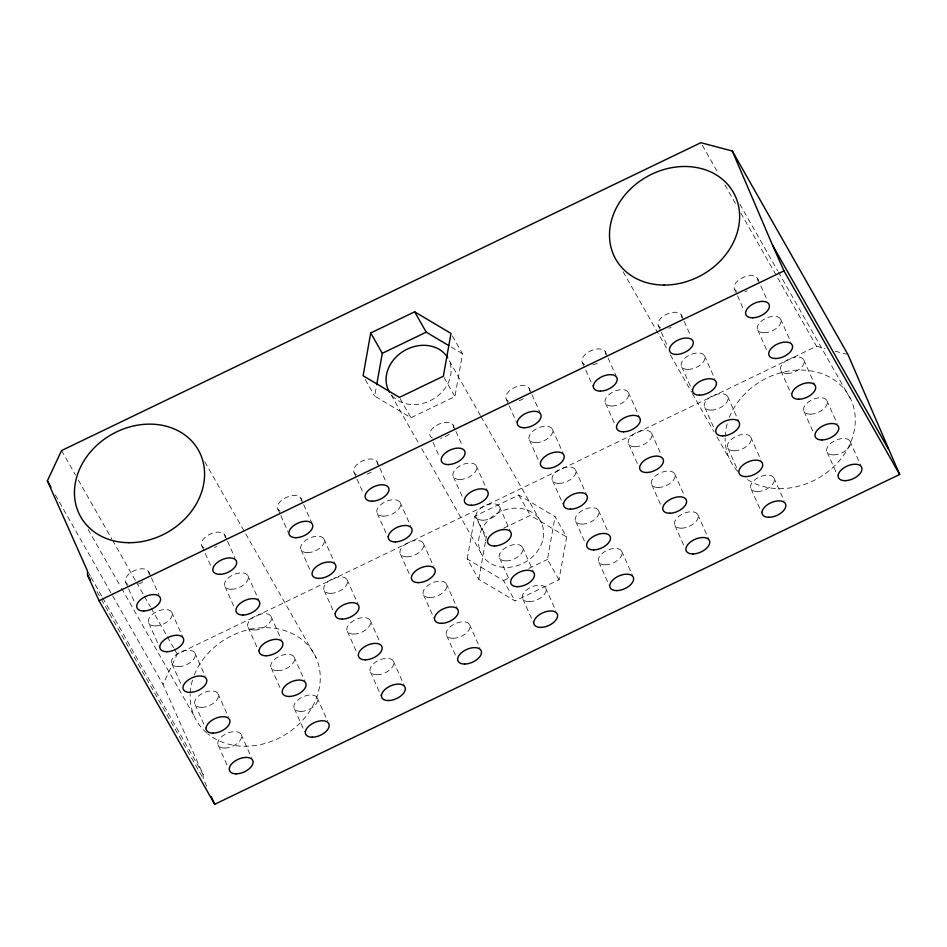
<?xml version="1.0" encoding="UTF-8"?>
<svg xmlns="http://www.w3.org/2000/svg" width="947" height="947" viewBox="0 0 947 947"><rect width="100%" height="100%" fill="white"/><g stroke="black" fill="none" stroke-linecap="round" stroke-linejoin="round"><path stroke-width="0.71" stroke-dasharray="4.74 3.55" d="M452.429 335.984L462.55 353.787L454.915 396.58L410.974 417.734L374.669 396.106L376.444 386.127M467.191 558.967L474.826 516.174L518.767 495.021L555.072 516.648L566.649 536.996L559.014 579.789L515.073 600.943L478.768 579.315L467.191 558.967L503.508 580.594L515.073 600.943M478.768 579.315L485.373 542.24M485.633 540.808L486.391 536.535L474.826 516.174M559.014 579.789L547.449 559.428L555.072 516.648M206.647 786.27L203.214 778.541L203.167 774.61L163.014 684.432L177.243 654.105L816.539 346.271L825.121 348.532M503.697 528.201L530.332 515.369L566.649 536.996M503.508 580.594L508.835 578.025M528.805 568.413L547.449 559.428M835.124 351.183L846.547 354.214M451.281 347.076L462.55 353.787M739.808 204.138L777.641 270.712M778.363 271.99L851.104 400.025M702.343 145.258L718.335 173.431M724.893 184.949L736.529 205.428M740.885 213.111L816.539 346.271M623.126 271.742L667.505 349.834M670.417 354.959L691.511 392.082M692.233 393.372L714.062 431.773M716.974 436.898L729.332 458.656M480.378 415.425L449.056 360.286A33.82 28.161 -29.6 0 1 433.004 399.161A33.82 28.161 -29.6 0 1 390.993 394.354M481.112 416.716L541.577 523.146A33.82 28.161 -29.6 0 1 505.852 567.442A33.82 28.161 -29.6 0 1 485.977 522.815A33.82 28.161 -29.6 0 1 541.577 523.146M518.767 495.021L530.332 515.369M444.072 377.498L454.915 396.58M400.131 398.651L410.974 417.734M391.075 394.745L418.763 443.468M421.675 448.594L480.697 552.468M365.27 379.569L374.669 396.106M204.777 461.781L316.073 657.656M61.579 450.547L75.405 474.873M78.305 479.987L111.77 538.879M112.504 540.157L135.776 581.127M136.498 582.417L143.778 595.213M144.5 596.492L150.324 606.743M151.047 608.021L173.597 647.712M174.331 648.991L177.243 654.105M88.095 529.373L120.825 586.986M121.559 588.265L194.301 716.299M55.352 494.95L163.014 684.432M88.225 572.319L90.415 576.167M91.137 577.445L102.051 596.646M102.773 597.924L203.167 774.61M97.008 591.615L100.642 598.019M101.365 599.297L203.214 778.541M849.98 441.172L860.87 465.652M826.838 400.463L837.172 423.652M803.707 359.742L814.609 384.222M780.577 319.032L790.899 342.222M757.446 278.323L766.62 298.932M827.145 452.169L837.468 475.358M804.015 411.46L813.189 432.069M780.873 370.739L791.207 393.928M757.742 330.03L766.928 350.639M734.612 289.32L736.908 294.47M737.476 295.76L743.786 309.929M773.865 477.821L784.187 501.01M750.734 437.112L761.057 460.301M727.604 396.391L738.506 420.87M704.473 355.681L714.796 378.871M681.343 314.972L683.627 320.122M684.208 321.412L690.517 335.581M751.03 488.818L761.933 513.298M727.9 448.097L738.222 471.286M704.769 407.388L713.943 427.997M681.639 366.678L691.961 389.868M658.508 325.957L660.805 331.119M661.373 332.409L667.682 346.578M697.761 514.47L708.652 538.95M674.631 473.76L683.805 494.37M651.5 433.039L661.243 454.939M628.358 392.33L639.261 416.81M605.228 351.621L607.524 356.77M608.092 358.061L616.13 376.089M674.927 525.467L684.101 546.076M651.796 484.746L660.97 505.367M628.666 444.036L637.84 464.646M605.535 403.327L614.71 423.936M582.393 362.606L593.296 387.086M621.646 551.118L632.549 575.598M598.516 510.409L607.702 531.018M575.385 469.688L586.288 494.168M552.255 428.979L563.157 453.459M529.124 388.27L531.421 393.419M531.989 394.71L540.027 412.738M598.824 562.116L609.146 585.305M575.681 521.395L584.867 542.015M552.551 480.685L562.885 503.875M529.42 439.976L538.594 460.585M506.29 399.255L508.586 404.416M509.155 405.695L516.612 422.445M545.638 587.921L555.96 611.111M522.495 547.212L533.398 571.68M499.365 506.491L510.267 530.971M476.234 465.782L487.137 490.262M453.104 425.073L455.4 430.222M455.969 431.512L462.278 445.682M522.803 598.918L533.694 623.386M499.673 558.197L508.847 578.818M476.53 517.488L485.716 538.097M453.4 476.779L462.586 497.388M433.134 442.498L439.444 456.679M469.523 624.57L479.845 647.76M446.392 583.849L457.294 608.329M423.262 543.14L433.584 566.33M400.131 502.431L410.453 525.621M377.001 461.71L379.285 466.871M379.865 468.161L386.175 482.331M446.688 635.567L455.874 656.176M423.558 594.846L434.46 619.326M400.427 554.137L409.601 574.746M377.297 513.428L387.619 536.618M354.166 472.707L356.463 477.868M357.031 479.146L363.34 493.328M393.325 661.065L404.227 685.533M370.194 620.344L379.368 640.965M347.064 579.635L357.966 604.115M323.933 538.926L334.836 563.394M300.803 498.205L303.099 503.366M303.667 504.644L311.693 522.685M370.502 672.05L381.392 696.53M347.36 631.341L356.546 651.95M324.229 590.632L334.551 613.822M301.099 549.911L310.273 570.532M277.968 509.202L280.265 514.351M280.833 515.642L288.29 532.392M317.221 697.714L327.544 720.904M294.091 656.993L304.981 681.473M270.96 616.284L281.283 639.474M247.83 575.575L258.72 600.043M224.688 534.854L226.984 540.015M227.564 541.293L235.022 558.043M294.387 708.699L304.709 731.889M271.256 667.99L280.43 688.599M248.126 627.281L259.028 651.761M224.995 586.56L234.169 607.181M201.865 545.851L211.039 566.46M241.118 734.363L251.44 757.553M217.976 693.642L228.31 716.832M194.845 652.933L205.179 676.122M171.715 612.212L182.617 636.692M148.584 571.503L150.881 576.652M151.449 577.942L158.907 594.692M218.284 745.348L227.458 765.969M195.153 704.639L206.044 729.119M172.023 663.93L181.197 684.539M148.88 623.209L159.783 647.689M125.75 582.5L128.046 587.649M128.626 588.939L134.936 603.109M729.32 417.402A67.651 56.323 -29.6 0 1 821.191 373.426A67.651 56.323 -29.6 0 1 842.7 456.49A67.651 56.323 -29.6 0 1 744.981 477.88M737.654 471.346A67.651 56.323 -29.6 0 1 725.153 438.141M725.189 436.709A67.651 56.323 -29.6 0 1 727.556 422.528M194.277 675.033A67.651 56.323 -29.6 0 1 287.083 631.4A67.651 56.323 -29.6 0 1 306.39 715.825A67.651 56.323 -29.6 0 1 207.713 733.783M206.635 732.883A67.651 56.323 -29.6 0 1 190.158 694.34M190.229 692.908A67.651 56.323 -29.6 0 1 192.513 680.159M127.952 584.417A12.678 6.996 -24 0 1 133.705 570.899A12.678 6.996 -24 0 1 149.046 574.261M142.796 581.92A12.678 6.996 -24 0 1 138.345 584.062M280.17 511.12A12.678 6.996 -24 0 1 285.911 497.601A12.678 6.996 -24 0 1 301.264 500.963M356.356 474.625A12.678 6.996 -24 0 1 362.109 461.106A12.678 6.996 -24 0 1 377.451 464.468M371.212 472.127A12.678 6.996 -24 0 1 364.417 474.956M736.813 291.238A12.678 6.996 -24 0 1 742.555 277.708A12.678 6.996 -24 0 1 757.908 281.081M747.207 290.883A12.678 6.996 -24 0 1 744.863 291.558M584.595 364.524A12.678 6.996 -24 0 1 590.348 351.006A12.678 6.996 -24 0 1 605.689 354.367M597.285 363.222A12.678 6.996 -24 0 1 592.656 364.855M204.055 547.768A12.678 6.996 -24 0 1 209.808 534.25A12.678 6.996 -24 0 1 225.149 537.612M216.745 546.466A12.678 6.996 -24 0 1 214.448 547.413M432.471 437.976A12.678 6.996 -24 0 1 438.212 424.457A12.678 6.996 -24 0 1 453.566 427.819M449.257 434.105A12.678 6.996 -24 0 1 440.521 438.307M660.698 327.887A12.678 6.996 -24 0 1 666.451 314.357A12.678 6.996 -24 0 1 681.793 317.719M671.103 327.532A12.678 6.996 -24 0 1 668.76 328.207M508.492 401.173A12.678 6.996 -24 0 1 514.233 387.654A12.678 6.996 -24 0 1 529.586 391.016M523.336 398.675A12.678 6.996 -24 0 1 518.885 400.818M406.926 556.86A12.678 6.996 -24 0 0 423.723 544.442A12.678 6.996 -24 0 0 404.89 544.62A12.678 6.996 -24 0 0 406.926 556.86M483.029 520.211A12.678 6.996 -24 0 0 499.827 507.793A12.678 6.996 -24 0 0 480.993 507.971A12.678 6.996 -24 0 0 483.029 520.211M529.302 601.629A12.678 6.996 -24 0 0 546.088 589.212A12.678 6.996 -24 0 0 527.266 589.401A12.678 6.996 -24 0 0 529.302 601.629M506.16 560.92A12.678 6.996 -24 0 0 522.957 548.502A12.678 6.996 -24 0 0 504.124 548.692A12.678 6.996 -24 0 0 506.16 560.92M459.899 479.49A12.678 6.996 -24 0 0 476.696 467.072A12.678 6.996 -24 0 0 457.863 467.262A12.678 6.996 -24 0 0 459.899 479.49M376.989 674.773A12.678 6.996 -24 0 0 393.786 662.355A12.678 6.996 -24 0 0 374.953 662.545A12.678 6.996 -24 0 0 376.989 674.773M658.295 487.468A12.678 6.996 -24 0 0 675.081 475.051A12.678 6.996 -24 0 0 656.259 475.24A12.678 6.996 -24 0 0 658.295 487.468M201.652 707.362A12.678 6.996 -24 0 0 218.437 694.944A12.678 6.996 -24 0 0 199.616 695.122A12.678 6.996 -24 0 0 201.652 707.362M155.379 625.931A12.678 6.996 -24 0 0 172.176 613.514A12.678 6.996 -24 0 0 153.343 613.703A12.678 6.996 -24 0 0 155.379 625.931M178.51 666.641A12.678 6.996 -24 0 0 195.307 654.223A12.678 6.996 -24 0 0 176.473 654.413A12.678 6.996 -24 0 0 178.51 666.641M300.886 711.422A12.678 6.996 -24 0 0 317.683 699.004A12.678 6.996 -24 0 0 298.85 699.194A12.678 6.996 -24 0 0 300.886 711.422M231.494 589.283A12.678 6.996 -24 0 0 248.28 576.865A12.678 6.996 -24 0 0 229.458 577.054A12.678 6.996 -24 0 0 231.494 589.283M787.371 373.461A12.678 6.996 -24 0 0 804.169 361.044A12.678 6.996 -24 0 0 785.335 361.233A12.678 6.996 -24 0 0 787.371 373.461M734.399 450.819A12.678 6.996 -24 0 0 751.196 438.402A12.678 6.996 -24 0 0 732.362 438.591A12.678 6.996 -24 0 0 734.399 450.819M711.268 410.11A12.678 6.996 -24 0 0 728.065 397.693A12.678 6.996 -24 0 0 709.232 397.87A12.678 6.996 -24 0 0 711.268 410.11M833.644 454.891A12.678 6.996 -24 0 0 850.43 442.474A12.678 6.996 -24 0 0 831.608 442.651A12.678 6.996 -24 0 0 833.644 454.891M254.625 629.992A12.678 6.996 -24 0 0 271.41 617.574A12.678 6.996 -24 0 0 252.589 617.764A12.678 6.996 -24 0 0 254.625 629.992M277.755 670.713A12.678 6.996 -24 0 0 294.553 658.295A12.678 6.996 -24 0 0 275.719 658.473A12.678 6.996 -24 0 0 277.755 670.713M307.597 552.634A12.678 6.996 -24 0 0 324.395 540.216A12.678 6.996 -24 0 0 305.561 540.406A12.678 6.996 -24 0 0 307.597 552.634M330.728 593.343A12.678 6.996 -24 0 0 347.525 580.937A12.678 6.996 -24 0 0 328.692 581.115A12.678 6.996 -24 0 0 330.728 593.343M353.858 634.064A12.678 6.996 -24 0 0 370.656 621.646A12.678 6.996 -24 0 0 351.822 621.824A12.678 6.996 -24 0 0 353.858 634.064M810.502 414.17A12.678 6.996 -24 0 0 827.299 401.753A12.678 6.996 -24 0 0 808.466 401.942A12.678 6.996 -24 0 0 810.502 414.17M764.241 332.752A12.678 6.996 -24 0 0 781.038 320.335A12.678 6.996 -24 0 0 762.205 320.512A12.678 6.996 -24 0 0 764.241 332.752M635.165 446.759A12.678 6.996 -24 0 0 651.95 434.342A12.678 6.996 -24 0 0 633.129 434.519A12.678 6.996 -24 0 0 635.165 446.759M559.05 483.408A12.678 6.996 -24 0 0 575.847 470.99A12.678 6.996 -24 0 0 557.014 471.168A12.678 6.996 -24 0 0 559.05 483.408M383.795 516.139A12.678 6.996 -24 0 0 400.581 503.721A12.678 6.996 -24 0 0 381.759 503.911A12.678 6.996 -24 0 0 383.795 516.139M681.426 528.177A12.678 6.996 -24 0 0 698.211 515.772A12.678 6.996 -24 0 0 679.39 515.949A12.678 6.996 -24 0 0 681.426 528.177M612.022 406.038A12.678 6.996 -24 0 0 628.82 393.632A12.678 6.996 -24 0 0 609.986 393.81A12.678 6.996 -24 0 0 612.022 406.038M605.322 564.826A12.678 6.996 -24 0 0 622.108 552.409A12.678 6.996 -24 0 0 603.275 552.598A12.678 6.996 -24 0 0 605.322 564.826M582.18 524.117A12.678 6.996 -24 0 0 598.978 511.7A12.678 6.996 -24 0 0 580.144 511.889A12.678 6.996 -24 0 0 582.18 524.117M535.919 442.687A12.678 6.996 -24 0 0 552.717 430.269A12.678 6.996 -24 0 0 533.883 430.459A12.678 6.996 -24 0 0 535.919 442.687M224.782 748.071A12.678 6.996 -24 0 0 241.568 735.653A12.678 6.996 -24 0 0 222.746 735.843A12.678 6.996 -24 0 0 224.782 748.071M430.056 597.569A12.678 6.996 -24 0 0 446.854 585.151A12.678 6.996 -24 0 0 428.02 585.341A12.678 6.996 -24 0 0 430.056 597.569M453.187 638.278A12.678 6.996 -24 0 0 469.984 625.86A12.678 6.996 -24 0 0 451.151 626.05A12.678 6.996 -24 0 0 453.187 638.278M757.529 491.54A12.678 6.996 -24 0 0 774.326 479.123A12.678 6.996 -24 0 0 755.493 479.3A12.678 6.996 -24 0 0 757.529 491.54M688.138 369.389A12.678 6.996 -24 0 0 704.923 356.983A12.678 6.996 -24 0 0 686.102 357.161A12.678 6.996 -24 0 0 688.138 369.389"/><path stroke-width="1.42" d="M370.727 332.965L363.103 375.758L399.409 397.385L443.35 376.219L450.985 333.439L414.668 311.812L370.727 332.965L382.292 353.326L376.705 384.695M47.35 480.863L61.579 450.547L700.887 142.701L732.315 151.035L847.979 354.592L899.65 474.471L214.685 804.299L99.021 600.729L87.55 574.971L87.503 571.041L47.35 480.863L50.984 487.267M382.292 353.326L426.233 332.16L448.771 345.584M99.021 600.729L783.986 270.901L899.65 474.471M732.315 151.035L772.515 245.131L888.179 448.7M414.668 311.812L426.233 332.16M87.55 574.971L90.462 580.085M772.515 245.131L783.986 270.901M211.24 796.569L214.685 804.299M389.442 392.07A33.82 28.161 -29.6 0 1 404.203 350.745A33.82 28.161 -29.6 0 1 447.777 357.836M128.946 542.702A67.651 56.323 -29.6 0 0 200.409 454.098A67.651 56.323 -29.6 0 0 89.207 453.447A67.651 56.323 -29.6 0 0 128.946 542.702M663.989 285.059A67.651 56.323 -29.6 0 0 735.452 196.455A67.651 56.323 -29.6 0 0 624.251 195.804A67.651 56.323 -29.6 0 0 663.989 285.059M845.115 480.65A12.678 6.996 -24 0 0 861.9 468.232A12.678 6.996 -24 0 0 843.079 468.422A12.678 6.996 -24 0 0 845.115 480.65M821.984 439.941A12.678 6.996 -24 0 0 838.77 427.523A12.678 6.996 -24 0 0 819.948 427.713A12.678 6.996 -24 0 0 821.984 439.941M798.842 399.232A12.678 6.996 -24 0 0 815.639 386.814A12.678 6.996 -24 0 0 796.806 386.992A12.678 6.996 -24 0 0 798.842 399.232M775.711 358.511A12.678 6.996 -24 0 0 792.509 346.093A12.678 6.996 -24 0 0 773.675 346.282A12.678 6.996 -24 0 0 775.711 358.511M752.581 317.801A12.678 6.996 -24 0 0 769.378 305.384A12.678 6.996 -24 0 0 750.545 305.573A12.678 6.996 -24 0 0 752.581 317.801M676.478 354.45A12.678 6.996 -24 0 0 693.263 342.033A12.678 6.996 -24 0 0 674.442 342.21A12.678 6.996 -24 0 0 676.478 354.45M699.608 395.159A12.678 6.996 -24 0 0 716.394 382.742A12.678 6.996 -24 0 0 697.572 382.931A12.678 6.996 -24 0 0 699.608 395.159M722.739 435.869A12.678 6.996 -24 0 0 739.536 423.463A12.678 6.996 -24 0 0 720.703 423.64A12.678 6.996 -24 0 0 722.739 435.869M745.869 476.59A12.678 6.996 -24 0 0 762.666 464.172A12.678 6.996 -24 0 0 743.833 464.35A12.678 6.996 -24 0 0 745.869 476.59M769 517.299A12.678 6.996 -24 0 0 785.797 504.881A12.678 6.996 -24 0 0 766.963 505.071A12.678 6.996 -24 0 0 769 517.299M219.834 574.332A12.678 6.996 -24 0 0 236.62 561.914A12.678 6.996 -24 0 0 217.798 562.104A12.678 6.996 -24 0 0 219.834 574.332M289.226 696.471A12.678 6.996 -24 0 0 306.023 684.054A12.678 6.996 -24 0 0 287.19 684.243A12.678 6.996 -24 0 0 289.226 696.471M242.965 615.053A12.678 6.996 -24 0 0 259.75 602.635A12.678 6.996 -24 0 0 240.929 602.813A12.678 6.996 -24 0 0 242.965 615.053M388.471 700.543A12.678 6.996 -24 0 0 405.257 688.126A12.678 6.996 -24 0 0 386.423 688.303A12.678 6.996 -24 0 0 388.471 700.543M266.095 655.762A12.678 6.996 -24 0 0 282.881 643.344A12.678 6.996 -24 0 0 264.059 643.534A12.678 6.996 -24 0 0 266.095 655.762M319.068 578.404A12.678 6.996 -24 0 0 335.865 565.986A12.678 6.996 -24 0 0 317.032 566.164A12.678 6.996 -24 0 0 319.068 578.404M365.329 659.822A12.678 6.996 -24 0 0 382.126 647.417A12.678 6.996 -24 0 0 363.293 647.594A12.678 6.996 -24 0 0 365.329 659.822M312.356 737.192A12.678 6.996 -24 0 0 329.154 724.775A12.678 6.996 -24 0 0 310.32 724.952A12.678 6.996 -24 0 0 312.356 737.192M295.938 537.683A12.678 6.996 -24 0 0 312.735 525.277A12.678 6.996 -24 0 0 293.901 525.455A12.678 6.996 -24 0 0 295.938 537.683M342.198 619.113A12.678 6.996 -24 0 0 358.996 606.696A12.678 6.996 -24 0 0 340.162 606.885A12.678 6.996 -24 0 0 342.198 619.113M166.85 651.702A12.678 6.996 -24 0 0 183.647 639.284A12.678 6.996 -24 0 0 164.814 639.462A12.678 6.996 -24 0 0 166.85 651.702M143.719 610.981A12.678 6.996 -24 0 0 160.517 598.563A12.678 6.996 -24 0 0 141.683 598.753A12.678 6.996 -24 0 0 143.719 610.981M213.122 733.12A12.678 6.996 -24 0 0 229.908 720.703A12.678 6.996 -24 0 0 211.086 720.892A12.678 6.996 -24 0 0 213.122 733.12M236.253 773.841A12.678 6.996 -24 0 0 253.038 761.424A12.678 6.996 -24 0 0 234.217 761.601A12.678 6.996 -24 0 0 236.253 773.841M189.992 692.411A12.678 6.996 -24 0 0 206.777 679.993A12.678 6.996 -24 0 0 187.944 680.183A12.678 6.996 -24 0 0 189.992 692.411M494.5 545.969A12.678 6.996 -24 0 0 511.297 533.552A12.678 6.996 -24 0 0 492.464 533.741A12.678 6.996 -24 0 0 494.5 545.969M540.773 627.399A12.678 6.996 -24 0 0 557.558 614.982A12.678 6.996 -24 0 0 538.736 615.171A12.678 6.996 -24 0 0 540.773 627.399M418.396 582.618A12.678 6.996 -24 0 0 435.194 570.201A12.678 6.996 -24 0 0 416.36 570.39A12.678 6.996 -24 0 0 418.396 582.618M395.266 541.909A12.678 6.996 -24 0 0 412.052 529.491A12.678 6.996 -24 0 0 393.23 529.681A12.678 6.996 -24 0 0 395.266 541.909M372.135 501.2A12.678 6.996 -24 0 0 388.921 488.782A12.678 6.996 -24 0 0 370.099 488.96A12.678 6.996 -24 0 0 372.135 501.2M441.527 623.339A12.678 6.996 -24 0 0 458.324 610.922A12.678 6.996 -24 0 0 439.491 611.099A12.678 6.996 -24 0 0 441.527 623.339M471.369 505.26A12.678 6.996 -24 0 0 488.167 492.842A12.678 6.996 -24 0 0 469.333 493.032A12.678 6.996 -24 0 0 471.369 505.26M448.239 464.551A12.678 6.996 -24 0 0 465.036 452.133A12.678 6.996 -24 0 0 446.203 452.311A12.678 6.996 -24 0 0 448.239 464.551M517.642 586.69A12.678 6.996 -24 0 0 534.428 574.273A12.678 6.996 -24 0 0 515.606 574.45A12.678 6.996 -24 0 0 517.642 586.69M464.657 664.048A12.678 6.996 -24 0 0 481.455 651.631A12.678 6.996 -24 0 0 462.621 651.82A12.678 6.996 -24 0 0 464.657 664.048M646.635 472.517A12.678 6.996 -24 0 0 663.421 460.112A12.678 6.996 -24 0 0 644.599 460.289A12.678 6.996 -24 0 0 646.635 472.517M623.505 431.808A12.678 6.996 -24 0 0 640.29 419.391A12.678 6.996 -24 0 0 621.469 419.58A12.678 6.996 -24 0 0 623.505 431.808M669.766 513.238A12.678 6.996 -24 0 0 686.551 500.821A12.678 6.996 -24 0 0 667.73 500.999A12.678 6.996 -24 0 0 669.766 513.238M600.362 391.099A12.678 6.996 -24 0 0 617.16 378.682A12.678 6.996 -24 0 0 598.326 378.859A12.678 6.996 -24 0 0 600.362 391.099M616.793 590.597A12.678 6.996 -24 0 0 633.579 578.179A12.678 6.996 -24 0 0 614.757 578.368A12.678 6.996 -24 0 0 616.793 590.597M593.662 549.887A12.678 6.996 -24 0 0 610.448 537.47A12.678 6.996 -24 0 0 591.615 537.647A12.678 6.996 -24 0 0 593.662 549.887M524.259 427.748A12.678 6.996 -24 0 0 541.057 415.331A12.678 6.996 -24 0 0 522.223 415.508A12.678 6.996 -24 0 0 524.259 427.748M547.39 468.457A12.678 6.996 -24 0 0 564.187 456.04A12.678 6.996 -24 0 0 545.354 456.229A12.678 6.996 -24 0 0 547.39 468.457M570.52 509.166A12.678 6.996 -24 0 0 587.318 496.749A12.678 6.996 -24 0 0 568.484 496.938A12.678 6.996 -24 0 0 570.52 509.166M692.896 553.948A12.678 6.996 -24 0 0 709.694 541.53A12.678 6.996 -24 0 0 690.86 541.72A12.678 6.996 -24 0 0 692.896 553.948"/></g></svg>
